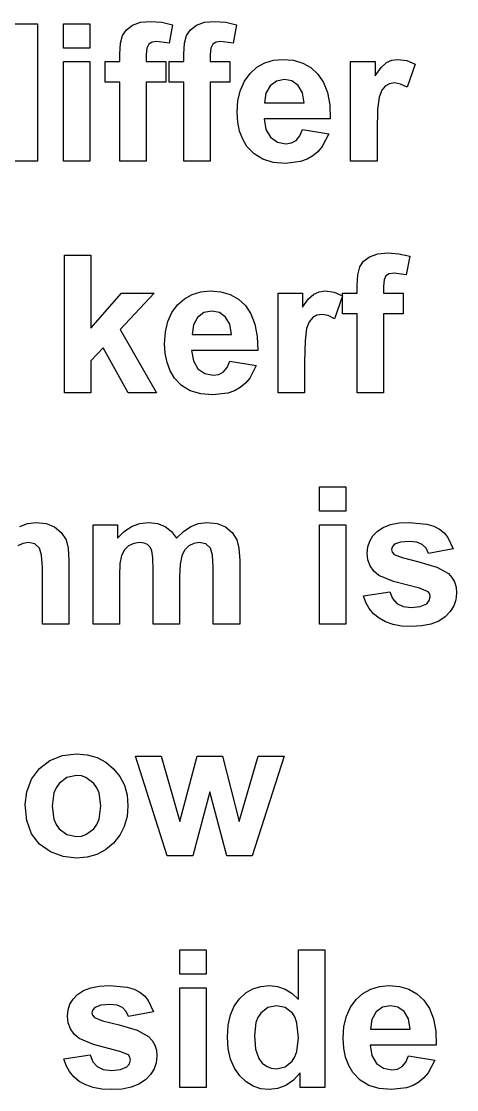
# Model space of a CAD drawing. Header units: metres. Extents: x 298 to 6408, y -126 to 1371.
# Drawn here: x 1101.8 to 1226.2, y 1065.4 to 1371 of the extents above; entities that cross this region are included whole.
import ezdxf

# ---------------------------------------------------------------- set-up
doc = ezdxf.new("R2010")
doc.units = ezdxf.units.M

msp = doc.modelspace()

# ---------------------------------------------------------------- linework, layer by layer
at = {"layer": 'The 1060mm here '}
for p, q in [((1098.82, 1370.35), (1106.35, 1370.35)), ((1106.35, 1370.35), (1106.35, 1331.02)), ((1113.78, 1363.37), (1113.78, 1370.35)), ((1113.78, 1370.35), (1121.32, 1370.35)), ((1121.32, 1370.35), (1121.32, 1363.37)), ((1131.79, 1368.63), (1133.52, 1369.9)), ((1133.52, 1369.9), (1135.84, 1370.74)), ((1135.84, 1370.74), (1138.71, 1371.02)), ((1138.71, 1371.02), (1141.89, 1370.77)), ((1141.89, 1370.77), (1145.01, 1370.05)), ((1145.01, 1370.05), (1143.99, 1364.79)), ((1150.08, 1368.63), (1151.81, 1369.9)), ((1151.81, 1369.9), (1154.14, 1370.74)), ((1154.14, 1370.74), (1157, 1371.02)), ((1157, 1371.02), (1160.19, 1370.77)), ((1160.19, 1370.77), (1163.31, 1370.05)), ((1163.31, 1370.05), (1162.29, 1364.79)), ((1130.13, 1364.79), (1130.7, 1367.02)), ((1130.7, 1367.02), (1131.79, 1368.63)), ((1148.42, 1364.79), (1149, 1367.02)), ((1149, 1367.02), (1150.08, 1368.63)), ((1121.32, 1363.37), (1113.78, 1363.37)), ((1129.94, 1361.65), (1130.13, 1364.79)), ((1137.65, 1363.34), (1137.47, 1361.52)), ((1138.18, 1364.46), (1137.65, 1363.34)), ((1139.13, 1365.03), (1138.18, 1364.46)), ((1140.53, 1365.22), (1139.13, 1365.03)), ((1143.99, 1364.79), (1140.53, 1365.22)), ((1148.23, 1361.65), (1148.42, 1364.79)), ((1155.95, 1363.34), (1155.77, 1361.52)), ((1156.48, 1364.46), (1155.95, 1363.34)), ((1157.42, 1365.03), (1156.48, 1364.46)), ((1158.83, 1365.22), (1157.42, 1365.03)), ((1162.29, 1364.79), (1158.83, 1365.22)), ((1129.94, 1359.51), (1129.94, 1361.65)), ((1137.47, 1361.52), (1137.47, 1359.51)), ((1148.23, 1359.51), (1148.23, 1361.65)), ((1155.77, 1361.52), (1155.77, 1359.51)), ((1171.34, 1359.15), (1173.8, 1359.9)), ((1173.8, 1359.9), (1176.51, 1360.15)), ((1176.51, 1360.15), (1179.52, 1359.89)), ((1206.11, 1359.24), (1207.64, 1359.92)), ((1207.64, 1359.92), (1209.37, 1360.15)), ((1209.37, 1360.15), (1211.9, 1359.8)), ((1113.78, 1331.02), (1113.78, 1359.51)), ((1113.78, 1359.51), (1121.32, 1359.51)), ((1121.32, 1359.51), (1121.32, 1331.02)), ((1125.75, 1359.51), (1129.94, 1359.51)), ((1125.75, 1353.58), (1125.75, 1359.51)), ((1137.47, 1359.51), (1143.11, 1359.51)), ((1143.11, 1359.51), (1143.11, 1353.58)), ((1144.05, 1359.51), (1148.23, 1359.51)), ((1144.05, 1353.58), (1144.05, 1359.51)), ((1155.77, 1359.51), (1161.4, 1359.51)), ((1161.4, 1359.51), (1161.4, 1353.58)), ((1167.15, 1356.14), (1169.12, 1357.9)), ((1169.12, 1357.9), (1171.34, 1359.15)), ((1179.52, 1359.89), (1182.2, 1359.1)), ((1182.2, 1359.1), (1184.54, 1357.79)), ((1184.54, 1357.79), (1186.54, 1355.95)), ((1195.88, 1331.02), (1195.88, 1359.51)), ((1195.88, 1359.51), (1202.88, 1359.51)), ((1202.88, 1359.51), (1202.88, 1355.46)), ((1202.88, 1355.46), (1204.59, 1357.84)), ((1204.59, 1357.84), (1206.11, 1359.24)), ((1211.9, 1359.8), (1214.33, 1358.73)), ((1214.33, 1358.73), (1212, 1352.16)), ((1164.37, 1351.36), (1165.53, 1353.94)), ((1165.53, 1353.94), (1167.15, 1356.14)), ((1174.71, 1353.93), (1172.89, 1352.59)), ((1176.96, 1354.38), (1174.71, 1353.93)), ((1179.1, 1353.96), (1176.96, 1354.38)), ((1180.88, 1352.68), (1179.1, 1353.96)), ((1186.54, 1355.95), (1188.14, 1353.57)), ((1129.94, 1353.58), (1125.75, 1353.58)), ((1129.94, 1331.02), (1129.94, 1353.58)), ((1143.11, 1353.58), (1137.47, 1353.58)), ((1137.47, 1353.58), (1137.47, 1331.02)), ((1148.23, 1353.58), (1144.05, 1353.58)), ((1148.23, 1331.02), (1148.23, 1353.58)), ((1161.4, 1353.58), (1155.77, 1353.58)), ((1155.77, 1353.58), (1155.77, 1331.02)), ((1163.67, 1348.4), (1164.37, 1351.36)), ((1172.89, 1352.59), (1171.69, 1350.47)), ((1182.11, 1350.58), (1180.88, 1352.68)), ((1188.14, 1353.57), (1189.26, 1350.64)), ((1204.79, 1351.29), (1204.05, 1349.37)), ((1205.78, 1352.52), (1204.79, 1351.29)), ((1207, 1353.17), (1205.78, 1352.52)), ((1208.46, 1353.39), (1207, 1353.17)), ((1210.16, 1353.08), (1208.46, 1353.39)), ((1212, 1352.16), (1210.16, 1353.08)), ((1163.44, 1345.05), (1163.67, 1348.4)), ((1171.69, 1350.47), (1171.3, 1347.7)), ((1171.3, 1347.7), (1182.57, 1347.7)), ((1182.57, 1347.7), (1182.11, 1350.58)), ((1189.26, 1350.64), (1189.9, 1347.14)), ((1204.05, 1349.37), (1203.57, 1345.84)), ((1163.62, 1342.21), (1163.44, 1345.05)), ((1189.9, 1347.14), (1190.06, 1343.09)), ((1203.57, 1345.84), (1203.42, 1339.82)), ((1164.15, 1339.63), (1163.62, 1342.21)), ((1190.06, 1343.09), (1171.17, 1343.09)), ((1171.17, 1343.09), (1171.67, 1340.11)), ((1165.03, 1337.3), (1164.15, 1339.63)), ((1171.67, 1340.11), (1172.99, 1337.87)), ((1181.38, 1338.23), (1182.14, 1340.08)), ((1182.14, 1340.08), (1189.65, 1338.82)), ((1189.65, 1338.82), (1187.79, 1335.18)), ((1203.42, 1339.82), (1203.42, 1331.02)), ((1166.26, 1335.23), (1165.03, 1337.3)), ((1172.99, 1337.87), (1174.95, 1336.47)), ((1174.95, 1336.47), (1177.34, 1336.01)), ((1177.34, 1336.01), (1178.97, 1336.25)), ((1178.97, 1336.25), (1180.32, 1336.97)), ((1180.32, 1336.97), (1181.38, 1338.23)), ((1168.29, 1333.1), (1166.26, 1335.23)), ((1170.79, 1331.59), (1168.29, 1333.1)), ((1185.08, 1332.53), (1183.42, 1331.59)), ((1186.54, 1333.74), (1185.08, 1332.53)), ((1187.79, 1335.18), (1186.54, 1333.74)), ((1106.35, 1331.02), (1099.35, 1331.02)), ((1121.32, 1331.02), (1113.78, 1331.02)), ((1137.47, 1331.02), (1129.94, 1331.02)), ((1155.77, 1331.02), (1148.23, 1331.02)), ((1173.78, 1330.68), (1170.79, 1331.59)), ((1177.26, 1330.37), (1173.78, 1330.68)), ((1181.56, 1330.91), (1177.26, 1330.37)), ((1183.42, 1331.59), (1181.56, 1330.91)), ((1203.42, 1331.02), (1195.88, 1331.02)), ((1114.08, 1264.78), (1114.08, 1304.11)), ((1114.08, 1304.11), (1121.62, 1304.11)), ((1121.62, 1304.11), (1121.62, 1283.24)), ((1198.49, 1300.78), (1199.58, 1302.39)), ((1199.58, 1302.39), (1201.31, 1303.67)), ((1201.31, 1303.67), (1203.63, 1304.5)), ((1203.63, 1304.5), (1206.5, 1304.78)), ((1206.5, 1304.78), (1209.69, 1304.54)), ((1209.69, 1304.54), (1212.81, 1303.81)), ((1212.81, 1303.81), (1211.79, 1298.55)), ((1197.92, 1298.55), (1198.49, 1300.78)), ((1206.92, 1298.79), (1205.98, 1298.22)), ((1208.33, 1298.98), (1206.92, 1298.79)), ((1211.79, 1298.55), (1208.33, 1298.98)), ((1197.73, 1295.42), (1197.92, 1298.55)), ((1205.44, 1297.1), (1205.27, 1295.28)), ((1205.98, 1298.22), (1205.44, 1297.1)), ((1121.62, 1283.24), (1130.44, 1293.27)), ((1139.73, 1293.27), (1129.99, 1282.86)), ((1130.44, 1293.27), (1139.73, 1293.27)), ((1148.38, 1291.66), (1150.6, 1292.91)), ((1150.6, 1292.91), (1153.06, 1293.66)), ((1153.06, 1293.66), (1155.77, 1293.91)), ((1155.77, 1293.91), (1158.78, 1293.65)), ((1158.78, 1293.65), (1161.46, 1292.86)), ((1161.46, 1292.86), (1163.8, 1291.55)), ((1175.14, 1264.78), (1175.14, 1293.27)), ((1175.14, 1293.27), (1182.14, 1293.27)), ((1182.14, 1293.27), (1182.14, 1289.22)), ((1183.85, 1291.6), (1185.37, 1293)), ((1185.37, 1293), (1186.91, 1293.69)), ((1186.91, 1293.69), (1188.63, 1293.91)), ((1188.63, 1293.91), (1191.16, 1293.56)), ((1191.16, 1293.56), (1193.6, 1292.49)), ((1193.54, 1293.27), (1197.73, 1293.27)), ((1193.54, 1287.34), (1193.54, 1293.27)), ((1197.73, 1293.27), (1197.73, 1295.42)), ((1205.27, 1295.28), (1205.27, 1293.27)), ((1205.27, 1293.27), (1210.9, 1293.27)), ((1210.9, 1293.27), (1210.9, 1287.34)), ((1144.79, 1287.71), (1146.41, 1289.9)), ((1146.41, 1289.9), (1148.38, 1291.66)), ((1163.8, 1291.55), (1165.8, 1289.72)), ((1165.8, 1289.72), (1167.4, 1287.34)), ((1182.14, 1289.22), (1183.85, 1291.6)), ((1193.6, 1292.49), (1191.26, 1285.92)), ((1143.63, 1285.12), (1144.79, 1287.71)), ((1153.97, 1287.7), (1152.15, 1286.35)), ((1156.23, 1288.15), (1153.97, 1287.7)), ((1158.36, 1287.72), (1156.23, 1288.15)), ((1160.14, 1286.44), (1158.36, 1287.72)), ((1167.4, 1287.34), (1168.52, 1284.4)), ((1186.26, 1286.94), (1185.04, 1286.28)), ((1187.72, 1287.15), (1186.26, 1286.94)), ((1189.43, 1286.84), (1187.72, 1287.15)), ((1191.26, 1285.92), (1189.43, 1286.84)), ((1197.73, 1287.34), (1193.54, 1287.34)), ((1197.73, 1264.78), (1197.73, 1287.34)), ((1210.9, 1287.34), (1205.27, 1287.34)), ((1205.27, 1287.34), (1205.27, 1264.78)), ((1142.94, 1282.16), (1143.63, 1285.12)), ((1150.95, 1284.23), (1150.57, 1281.47)), ((1152.15, 1286.35), (1150.95, 1284.23)), ((1161.37, 1284.35), (1160.14, 1286.44)), ((1161.83, 1281.47), (1161.37, 1284.35)), ((1168.52, 1284.4), (1169.16, 1280.9)), ((1184.06, 1285.06), (1183.31, 1283.13)), ((1185.04, 1286.28), (1184.06, 1285.06)), ((1129.99, 1282.86), (1140.42, 1264.78)), ((1142.71, 1278.81), (1142.94, 1282.16)), ((1150.57, 1281.47), (1161.83, 1281.47)), ((1169.16, 1280.9), (1169.32, 1276.85)), ((1183.31, 1283.13), (1182.84, 1279.6)), ((1125.13, 1277.58), (1121.62, 1273.9)), ((1132.3, 1264.78), (1125.13, 1277.58)), ((1142.88, 1275.97), (1142.71, 1278.81)), ((1182.84, 1279.6), (1182.68, 1273.58)), ((1143.41, 1273.39), (1142.88, 1275.97)), ((1169.32, 1276.85), (1150.43, 1276.85)), ((1150.43, 1276.85), (1150.93, 1273.87)), ((1121.62, 1273.9), (1121.62, 1264.78)), ((1144.29, 1271.06), (1143.41, 1273.39)), ((1150.93, 1273.87), (1152.26, 1271.63)), ((1152.26, 1271.63), (1154.21, 1270.24)), ((1159.58, 1270.73), (1160.64, 1272)), ((1160.64, 1272), (1161.4, 1273.85)), ((1161.4, 1273.85), (1168.92, 1272.59)), ((1168.92, 1272.59), (1167.05, 1268.95)), ((1182.68, 1273.58), (1182.68, 1264.78)), ((1145.52, 1268.99), (1144.29, 1271.06)), ((1147.55, 1266.87), (1145.52, 1268.99)), ((1154.21, 1270.24), (1156.6, 1269.77)), ((1156.6, 1269.77), (1158.23, 1270.01)), ((1158.23, 1270.01), (1159.58, 1270.73)), ((1167.05, 1268.95), (1165.8, 1267.5)), ((1150.06, 1265.35), (1147.55, 1266.87)), ((1153.05, 1264.44), (1150.06, 1265.35)), ((1162.68, 1265.35), (1160.82, 1264.68)), ((1164.34, 1266.29), (1162.68, 1265.35)), ((1165.8, 1267.5), (1164.34, 1266.29)), ((1121.62, 1264.78), (1114.08, 1264.78)), ((1140.42, 1264.78), (1132.3, 1264.78)), ((1156.52, 1264.14), (1153.05, 1264.44)), ((1160.82, 1264.68), (1156.52, 1264.14)), ((1182.68, 1264.78), (1175.14, 1264.78)), ((1205.27, 1264.78), (1197.73, 1264.78)), ((1186.94, 1230.9), (1186.94, 1237.87)), ((1186.94, 1237.87), (1194.48, 1237.87)), ((1194.48, 1237.87), (1194.48, 1230.9)), ((1194.48, 1230.9), (1186.94, 1230.9)), ((1101.34, 1226.55), (1103.58, 1227.39)), ((1103.58, 1227.39), (1105.98, 1227.68)), ((1105.98, 1227.68), (1108.88, 1227.36)), ((1108.88, 1227.36), (1111.29, 1226.4)), ((1111.29, 1226.4), (1113.19, 1224.83)), ((1122.26, 1227.03), (1129.21, 1227.03)), ((1122.26, 1198.54), (1122.26, 1227.03)), ((1129.21, 1227.03), (1129.21, 1223.14)), ((1131.16, 1225.13), (1133.3, 1226.54)), ((1133.3, 1226.54), (1135.6, 1227.39)), ((1135.6, 1227.39), (1138.09, 1227.68)), ((1138.09, 1227.68), (1140.65, 1227.39)), ((1140.65, 1227.39), (1142.84, 1226.55)), ((1142.84, 1226.55), (1144.67, 1225.13)), ((1148.09, 1225.13), (1150.19, 1226.55)), ((1150.19, 1226.55), (1152.44, 1227.39)), ((1152.44, 1227.39), (1154.83, 1227.68)), ((1154.83, 1227.68), (1157.73, 1227.36)), ((1157.73, 1227.36), (1160.14, 1226.4)), ((1160.14, 1226.4), (1162.04, 1224.83)), ((1186.94, 1198.54), (1186.94, 1227.03)), ((1186.94, 1227.03), (1194.48, 1227.03)), ((1194.48, 1227.03), (1194.48, 1198.54)), ((1203.52, 1225.15), (1205.19, 1226.26)), ((1205.19, 1226.26), (1207.25, 1227.05)), ((1207.25, 1227.05), (1209.72, 1227.52)), ((1209.72, 1227.52), (1212.59, 1227.68)), ((1212.59, 1227.68), (1217.69, 1227.2)), ((1217.69, 1227.2), (1219.67, 1226.6)), ((1219.67, 1226.6), (1221.28, 1225.77)), ((1221.28, 1225.77), (1222.59, 1224.71)), ((1113.19, 1224.83), (1114.54, 1222.66)), ((1114.54, 1222.66), (1115.12, 1220.27)), ((1129.21, 1223.14), (1131.16, 1225.13)), ((1144.67, 1225.13), (1146.14, 1223.14)), ((1146.14, 1223.14), (1148.09, 1225.13)), ((1162.04, 1224.83), (1163.39, 1222.66)), ((1163.39, 1222.66), (1163.97, 1220.27)), ((1201.33, 1222.34), (1202.24, 1223.82)), ((1202.24, 1223.82), (1203.52, 1225.15)), ((1222.59, 1224.71), (1223.68, 1223.41)), ((1223.68, 1223.41), (1225.2, 1220.14)), ((1102.24, 1221.67), (1100.8, 1220.94)), ((1103.78, 1221.91), (1102.24, 1221.67)), ((1105.67, 1221.51), (1103.78, 1221.91)), ((1107, 1220.3), (1105.67, 1221.51)), ((1107.58, 1218.31), (1107, 1220.3)), ((1115.12, 1220.27), (1115.31, 1216.76)), ((1131.21, 1219.82), (1130.4, 1218.26)), ((1132.4, 1220.97), (1131.21, 1219.82)), ((1133.89, 1221.67), (1132.4, 1220.97)), ((1135.54, 1221.91), (1133.89, 1221.67)), ((1136.84, 1221.76), (1135.54, 1221.91)), ((1137.84, 1221.32), (1136.84, 1221.76)), ((1138.57, 1220.57), (1137.84, 1221.32)), ((1139.08, 1219.52), (1138.57, 1220.57)), ((1139.39, 1217.58), (1139.08, 1219.52)), ((1148.45, 1219.75), (1147.64, 1218.11)), ((1149.65, 1220.94), (1148.45, 1219.75)), ((1151.1, 1221.67), (1149.65, 1220.94)), ((1152.63, 1221.91), (1151.1, 1221.67)), ((1154.52, 1221.51), (1152.63, 1221.91)), ((1155.85, 1220.3), (1154.52, 1221.51)), ((1156.43, 1218.31), (1155.85, 1220.3)), ((1163.97, 1220.27), (1164.17, 1216.76)), ((1200.6, 1218.93), (1200.78, 1220.71)), ((1200.78, 1220.71), (1201.33, 1222.34)), ((1207.82, 1220.75), (1207.6, 1219.9)), ((1207.6, 1219.9), (1207.79, 1219.15)), ((1208.46, 1221.43), (1207.82, 1220.75)), ((1210.17, 1222.05), (1208.46, 1221.43)), ((1212.73, 1222.26), (1210.17, 1222.05)), ((1214.81, 1222.04), (1212.73, 1222.26)), ((1216.36, 1221.37), (1214.81, 1222.04)), ((1217.43, 1220.29), (1216.36, 1221.37)), ((1218.09, 1218.82), (1217.43, 1220.29)), ((1225.2, 1220.14), (1218.09, 1218.82)), ((1107.78, 1214.83), (1107.58, 1218.31)), ((1115.31, 1216.76), (1115.31, 1198.54)), ((1130.4, 1218.26), (1129.95, 1215.91)), ((1139.49, 1214.16), (1139.39, 1217.58)), ((1147.64, 1218.11), (1147.18, 1215.71)), ((1156.63, 1214.83), (1156.43, 1218.31)), ((1164.17, 1216.76), (1164.17, 1198.54)), ((1200.81, 1216.99), (1200.6, 1218.93)), ((1201.44, 1215.28), (1200.81, 1216.99)), ((1207.79, 1219.15), (1208.35, 1218.53)), ((1208.35, 1218.53), (1210.62, 1217.62)), ((1210.62, 1217.62), (1215.39, 1216.41)), ((1215.39, 1216.41), (1220.51, 1214.89)), ((1107.78, 1198.54), (1107.78, 1214.83)), ((1129.95, 1215.91), (1129.8, 1212.38)), ((1139.49, 1198.54), (1139.49, 1214.16)), ((1147.18, 1215.71), (1147.02, 1212.22)), ((1156.63, 1198.54), (1156.63, 1214.83)), ((1202.5, 1213.78), (1201.44, 1215.28)), ((1203.98, 1212.52), (1202.5, 1213.78)), ((1220.51, 1214.89), (1223.81, 1213.06)), ((1129.8, 1212.38), (1129.8, 1198.54)), ((1147.02, 1212.22), (1147.02, 1198.54)), ((1208.09, 1210.77), (1203.98, 1212.52)), ((1215.54, 1208.84), (1208.09, 1210.77)), ((1223.81, 1213.06), (1224.84, 1211.95)), ((1224.84, 1211.95), (1225.58, 1210.65)), ((1225.58, 1210.65), (1226.02, 1209.15)), ((1199.55, 1206.67), (1207.12, 1207.82)), ((1207.12, 1207.82), (1207.85, 1205.89)), ((1218.06, 1207.85), (1215.54, 1208.84)), ((1218.47, 1207.21), (1218.06, 1207.85)), ((1218.6, 1206.43), (1218.47, 1207.21)), ((1226.17, 1207.45), (1225.96, 1205.56)), ((1226.02, 1209.15), (1226.17, 1207.45)), ((1200.22, 1204.75), (1199.55, 1206.67)), ((1201.19, 1203.04), (1200.22, 1204.75)), ((1207.85, 1205.89), (1209.08, 1204.48)), ((1209.08, 1204.48), (1210.85, 1203.63)), ((1215.77, 1203.61), (1217.61, 1204.42)), ((1217.61, 1204.42), (1218.35, 1205.3)), ((1218.35, 1205.3), (1218.6, 1206.43)), ((1225.96, 1205.56), (1225.35, 1203.81)), ((1202.44, 1201.54), (1201.19, 1203.04)), ((1203.99, 1200.26), (1202.44, 1201.54)), ((1210.85, 1203.63), (1213.21, 1203.34)), ((1213.21, 1203.34), (1215.77, 1203.61)), ((1224.32, 1202.19), (1222.89, 1200.71)), ((1225.35, 1203.81), (1224.32, 1202.19)), ((1115.31, 1198.54), (1107.78, 1198.54)), ((1129.8, 1198.54), (1122.26, 1198.54)), ((1147.02, 1198.54), (1139.49, 1198.54)), ((1164.17, 1198.54), (1156.63, 1198.54)), ((1194.48, 1198.54), (1186.94, 1198.54)), ((1205.84, 1199.23), (1203.99, 1200.26)), ((1207.99, 1198.49), (1205.84, 1199.23)), ((1210.45, 1198.05), (1207.99, 1198.49)), ((1213.21, 1197.9), (1210.45, 1198.05)), ((1216.22, 1198.07), (1213.21, 1197.9)), ((1218.84, 1198.6), (1216.22, 1198.07)), ((1221.06, 1199.48), (1218.84, 1198.6)), ((1222.89, 1200.71), (1221.06, 1199.48)), ((1113.53, 1160.98), (1117.51, 1161.44)), ((1117.51, 1161.44), (1120.6, 1161.18)), ((1106.93, 1157.32), (1109.94, 1159.59)), ((1109.94, 1159.59), (1113.53, 1160.98)), ((1120.6, 1161.18), (1123.4, 1160.39)), ((1123.4, 1160.39), (1125.9, 1159.08)), ((1125.9, 1159.08), (1128.11, 1157.24)), ((1143.46, 1132.3), (1134.44, 1160.8)), ((1134.44, 1160.8), (1141.77, 1160.8)), ((1141.77, 1160.8), (1147.1, 1142.12)), ((1147.1, 1142.12), (1152.01, 1160.8)), ((1152.01, 1160.8), (1159.28, 1160.8)), ((1159.28, 1160.8), (1164.03, 1142.12)), ((1164.03, 1142.12), (1169.48, 1160.8)), ((1176.91, 1160.8), (1167.76, 1132.3)), ((1169.48, 1160.8), (1176.91, 1160.8)), ((1104.69, 1154.22), (1106.93, 1157.32)), ((1117.54, 1155.3), (1114.82, 1154.73)), ((1118.96, 1155.15), (1117.54, 1155.3)), ((1120.25, 1154.73), (1118.96, 1155.15)), ((1128.11, 1157.24), (1129.92, 1155)), ((1103.3, 1150.65), (1104.69, 1154.22)), ((1112.58, 1153.04), (1111.7, 1151.79)), ((1114.82, 1154.73), (1112.58, 1153.04)), ((1122.49, 1153.04), (1120.25, 1154.73)), ((1123.36, 1151.79), (1122.49, 1153.04)), ((1129.92, 1155), (1131.21, 1152.49)), ((1131.21, 1152.49), (1131.98, 1149.7)), ((1102.84, 1146.95), (1103.3, 1150.65)), ((1111.07, 1150.29), (1110.57, 1146.55)), ((1111.7, 1151.79), (1111.07, 1150.29)), ((1123.99, 1150.31), (1123.36, 1151.79)), ((1124.49, 1146.6), (1123.99, 1150.31)), ((1131.98, 1149.7), (1132.24, 1146.63)), ((1155.61, 1150.63), (1150.78, 1132.3)), ((1160.52, 1132.3), (1155.61, 1150.63)), ((1103.3, 1142.41), (1102.84, 1146.95)), ((1110.57, 1146.55), (1111.07, 1142.81)), ((1123.99, 1142.82), (1124.49, 1146.6)), ((1132.24, 1146.63), (1131.98, 1143.54)), ((1131.98, 1143.54), (1131.2, 1140.72)), ((1104.69, 1138.62), (1103.3, 1142.41)), ((1111.07, 1142.81), (1111.7, 1141.31)), ((1111.7, 1141.31), (1112.58, 1140.06)), ((1112.58, 1140.06), (1114.82, 1138.37)), ((1120.25, 1138.37), (1122.49, 1140.06)), ((1122.49, 1140.06), (1123.36, 1141.31)), ((1123.36, 1141.31), (1123.99, 1142.82)), ((1131.2, 1140.72), (1129.9, 1138.18)), ((1106.97, 1135.61), (1104.69, 1138.62)), ((1114.82, 1138.37), (1117.54, 1137.8)), ((1117.54, 1137.8), (1118.96, 1137.94)), ((1118.96, 1137.94), (1120.25, 1138.37)), ((1129.9, 1138.18), (1128.07, 1135.91)), ((1110.1, 1133.43), (1106.97, 1135.61)), ((1125.85, 1134.05), (1123.36, 1132.72)), ((1128.07, 1135.91), (1125.85, 1134.05)), ((1113.74, 1132.1), (1110.1, 1133.43)), ((1117.57, 1131.66), (1113.74, 1132.1)), ((1120.6, 1131.93), (1117.57, 1131.66)), ((1123.36, 1132.72), (1120.6, 1131.93)), ((1150.78, 1132.3), (1143.46, 1132.3)), ((1167.76, 1132.3), (1160.52, 1132.3)), ((1147.1, 1098.42), (1147.1, 1105.4)), ((1147.1, 1105.4), (1154.64, 1105.4)), ((1154.64, 1105.4), (1154.64, 1098.42)), ((1180.96, 1091.23), (1180.96, 1105.4)), ((1180.96, 1105.4), (1188.5, 1105.4)), ((1188.5, 1105.4), (1188.5, 1066.07)), ((1154.64, 1098.42), (1147.1, 1098.42)), ((1119.53, 1093.78), (1121.59, 1094.57)), ((1121.59, 1094.57), (1124.06, 1095.04)), ((1124.06, 1095.04), (1126.93, 1095.2)), ((1126.93, 1095.2), (1132.03, 1094.73)), ((1132.03, 1094.73), (1134.01, 1094.13)), ((1134.01, 1094.13), (1135.62, 1093.3)), ((1147.1, 1066.07), (1147.1, 1094.56)), ((1147.1, 1094.56), (1154.64, 1094.56)), ((1154.64, 1094.56), (1154.64, 1066.07)), ((1165.9, 1093.08), (1167.94, 1094.26)), ((1167.94, 1094.26), (1170.21, 1094.97)), ((1170.21, 1094.97), (1172.7, 1095.2)), ((1172.7, 1095.2), (1175.01, 1094.95)), ((1175.01, 1094.95), (1177.15, 1094.21)), ((1177.15, 1094.21), (1179.14, 1092.97)), ((1199.41, 1092.95), (1201.63, 1094.2)), ((1201.63, 1094.2), (1204.09, 1094.95)), ((1204.09, 1094.95), (1206.8, 1095.2)), ((1206.8, 1095.2), (1209.81, 1094.94)), ((1209.81, 1094.94), (1212.48, 1094.15)), ((1212.48, 1094.15), (1214.82, 1092.84)), ((1115.67, 1089.86), (1116.58, 1091.35)), ((1116.58, 1091.35), (1117.86, 1092.68)), ((1117.86, 1092.68), (1119.53, 1093.78)), ((1135.62, 1093.3), (1136.93, 1092.23)), ((1136.93, 1092.23), (1138.02, 1090.94)), ((1162.6, 1089.33), (1164.09, 1091.43)), ((1164.09, 1091.43), (1165.9, 1093.08)), ((1179.14, 1092.97), (1180.96, 1091.23)), ((1195.81, 1088.99), (1197.43, 1091.19)), ((1197.43, 1091.19), (1199.41, 1092.95)), ((1214.82, 1092.84), (1216.83, 1091)), ((1216.83, 1091), (1218.43, 1088.62)), ((1114.94, 1086.46), (1115.12, 1088.23)), ((1115.12, 1088.23), (1115.67, 1089.86)), ((1122.16, 1088.27), (1121.94, 1087.42)), ((1122.8, 1088.95), (1122.16, 1088.27)), ((1124.51, 1089.57), (1122.8, 1088.95)), ((1127.06, 1089.78), (1124.51, 1089.57)), ((1129.15, 1089.56), (1127.06, 1089.78)), ((1130.7, 1088.9), (1129.15, 1089.56)), ((1131.77, 1087.82), (1130.7, 1088.9)), ((1138.02, 1090.94), (1139.54, 1087.66)), ((1161.53, 1086.79), (1162.6, 1089.33)), ((1172.22, 1088.9), (1170.19, 1087.3)), ((1174.68, 1089.43), (1172.22, 1088.9)), ((1177.2, 1088.89), (1174.68, 1089.43)), ((1179.22, 1087.27), (1177.2, 1088.89)), ((1194.66, 1086.41), (1195.81, 1088.99)), ((1205, 1088.98), (1203.17, 1087.64)), ((1207.25, 1089.43), (1205, 1088.98)), ((1209.39, 1089.01), (1207.25, 1089.43)), ((1211.17, 1087.73), (1209.39, 1089.01)), ((1218.43, 1088.62), (1219.55, 1085.69)), ((1115.15, 1084.52), (1114.94, 1086.46)), ((1121.94, 1087.42), (1122.13, 1086.68)), ((1122.13, 1086.68), (1122.69, 1086.05)), ((1122.69, 1086.05), (1124.96, 1085.15)), ((1124.96, 1085.15), (1129.73, 1083.93)), ((1132.43, 1086.35), (1131.77, 1087.82)), ((1139.54, 1087.66), (1132.43, 1086.35)), ((1160.89, 1083.82), (1161.53, 1086.79)), ((1169.4, 1086.1), (1168.83, 1084.64)), ((1170.19, 1087.3), (1169.4, 1086.1)), ((1179.99, 1086.02), (1179.22, 1087.27)), ((1180.55, 1084.43), (1179.99, 1086.02)), ((1193.96, 1083.45), (1194.66, 1086.41)), ((1201.97, 1085.52), (1201.59, 1082.75)), ((1203.17, 1087.64), (1201.97, 1085.52)), ((1212.4, 1085.63), (1211.17, 1087.73)), ((1212.86, 1082.75), (1212.4, 1085.63)), ((1219.55, 1085.69), (1220.19, 1082.19)), ((1115.78, 1082.8), (1115.15, 1084.52)), ((1116.84, 1081.31), (1115.78, 1082.8)), ((1129.73, 1083.93), (1134.85, 1082.41)), ((1134.85, 1082.41), (1138.14, 1080.58)), ((1160.68, 1080.42), (1160.89, 1083.82)), ((1168.83, 1084.64), (1168.38, 1080.93)), ((1180.99, 1080.2), (1180.55, 1084.43)), ((1193.73, 1080.1), (1193.96, 1083.45)), ((1201.59, 1082.75), (1212.86, 1082.75)), ((1220.19, 1082.19), (1220.34, 1078.14)), ((1118.32, 1080.04), (1116.84, 1081.31)), ((1122.43, 1078.29), (1118.32, 1080.04)), ((1138.14, 1080.58), (1139.18, 1079.48)), ((1139.18, 1079.48), (1139.92, 1078.17)), ((1160.9, 1077.07), (1160.68, 1080.42)), ((1168.38, 1080.93), (1168.69, 1077)), ((1180.53, 1076.35), (1180.99, 1080.2)), ((1193.91, 1077.26), (1193.73, 1080.1)), ((1129.88, 1076.37), (1122.43, 1078.29)), ((1132.4, 1075.38), (1129.88, 1076.37)), ((1139.92, 1078.17), (1140.36, 1076.67)), ((1140.36, 1076.67), (1140.51, 1074.97)), ((1161.55, 1074.12), (1160.9, 1077.07)), ((1168.69, 1077), (1169.64, 1074.33)), ((1179.96, 1074.84), (1180.53, 1076.35)), ((1194.44, 1074.68), (1193.91, 1077.26)), ((1220.34, 1078.14), (1201.46, 1078.14)), ((1201.46, 1078.14), (1201.95, 1075.16)), ((1113.89, 1074.2), (1121.46, 1075.35)), ((1114.56, 1072.28), (1113.89, 1074.2)), ((1121.46, 1075.35), (1122.19, 1073.41)), ((1122.19, 1073.41), (1123.42, 1072.01)), ((1131.95, 1071.94), (1132.69, 1072.82)), ((1132.81, 1074.74), (1132.4, 1075.38)), ((1132.69, 1072.82), (1132.94, 1073.95)), ((1132.94, 1073.95), (1132.81, 1074.74)), ((1140.3, 1073.08), (1139.69, 1071.33)), ((1140.51, 1074.97), (1140.3, 1073.08)), ((1162.65, 1071.55), (1161.55, 1074.12)), ((1169.64, 1074.33), (1170.64, 1073.04)), ((1170.64, 1073.04), (1171.83, 1072.12)), ((1177.15, 1071.93), (1179.16, 1073.59)), ((1179.16, 1073.59), (1179.96, 1074.84)), ((1195.32, 1072.35), (1194.44, 1074.68)), ((1201.95, 1075.16), (1203.28, 1072.92)), ((1203.28, 1072.92), (1205.24, 1071.52)), ((1210.61, 1072.02), (1211.67, 1073.28)), ((1211.67, 1073.28), (1212.43, 1075.13)), ((1212.43, 1075.13), (1219.94, 1073.87)), ((1219.94, 1073.87), (1218.07, 1070.24)), ((1115.53, 1070.57), (1114.56, 1072.28)), ((1116.78, 1069.07), (1115.53, 1070.57)), ((1123.42, 1072.01), (1125.19, 1071.15)), ((1125.19, 1071.15), (1127.55, 1070.87)), ((1127.55, 1070.87), (1130.11, 1071.14)), ((1130.11, 1071.14), (1131.95, 1071.94)), ((1138.66, 1069.72), (1137.23, 1068.24)), ((1139.69, 1071.33), (1138.66, 1069.72)), ((1164.18, 1069.38), (1162.65, 1071.55)), ((1171.83, 1072.12), (1173.19, 1071.56)), ((1173.19, 1071.56), (1174.74, 1071.38)), ((1174.74, 1071.38), (1177.15, 1071.93)), ((1181.5, 1070.25), (1179.6, 1068.12)), ((1181.5, 1066.07), (1181.5, 1070.25)), ((1196.55, 1070.28), (1195.32, 1072.35)), ((1198.57, 1068.15), (1196.55, 1070.28)), ((1205.24, 1071.52), (1207.63, 1071.06)), ((1207.63, 1071.06), (1209.26, 1071.3)), ((1209.26, 1071.3), (1210.61, 1072.02)), ((1218.07, 1070.24), (1216.83, 1068.79)), ((1118.33, 1067.78), (1116.78, 1069.07)), ((1120.18, 1066.75), (1118.33, 1067.78)), ((1122.33, 1066.01), (1120.18, 1066.75)), ((1135.4, 1067.01), (1133.17, 1066.13)), ((1137.23, 1068.24), (1135.4, 1067.01)), ((1166.02, 1067.65), (1164.18, 1069.38)), ((1168.03, 1066.41), (1166.02, 1067.65)), ((1177.38, 1066.62), (1175, 1065.72)), ((1179.6, 1068.12), (1177.38, 1066.62)), ((1201.08, 1066.64), (1198.57, 1068.15)), ((1204.07, 1065.73), (1201.08, 1066.64)), ((1213.71, 1066.64), (1211.85, 1065.96)), ((1215.37, 1067.58), (1213.71, 1066.64)), ((1216.83, 1068.79), (1215.37, 1067.58)), ((1124.79, 1065.57), (1122.33, 1066.01)), ((1127.55, 1065.42), (1124.79, 1065.57)), ((1130.56, 1065.6), (1127.55, 1065.42)), ((1133.17, 1066.13), (1130.56, 1065.6)), ((1154.64, 1066.07), (1147.1, 1066.07)), ((1170.22, 1065.67), (1168.03, 1066.41)), ((1172.59, 1065.42), (1170.22, 1065.67)), ((1175, 1065.72), (1172.59, 1065.42)), ((1188.5, 1066.07), (1181.5, 1066.07)), ((1207.55, 1065.42), (1204.07, 1065.73)), ((1211.85, 1065.96), (1207.55, 1065.42))]:
    msp.add_line(p, q, dxfattribs=at)

doc.saveas('drawing.dxf')
